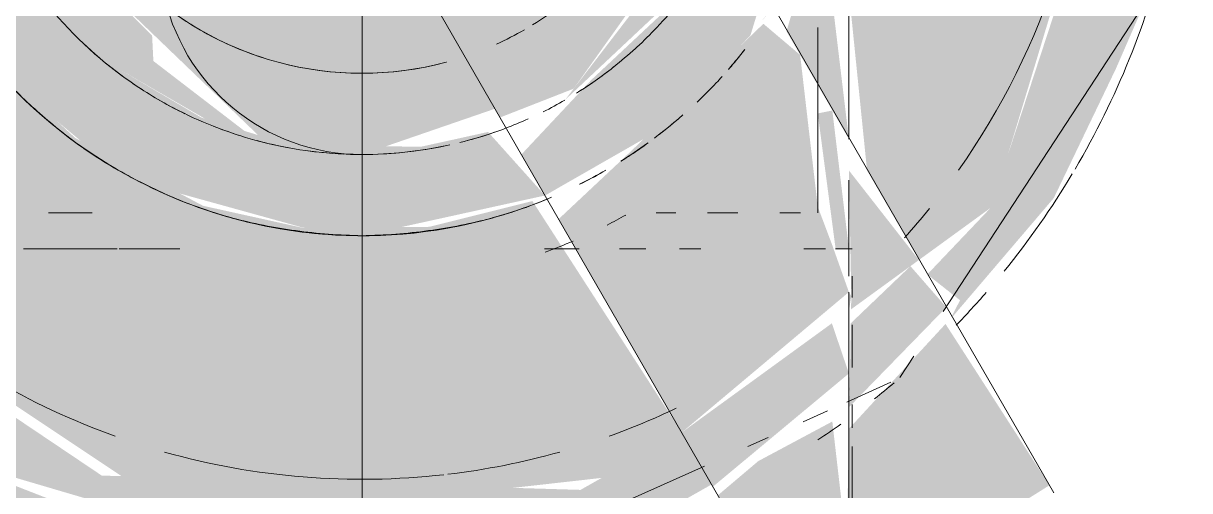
# Model space of a CAD drawing. Header units: metres. Extents: x 147 to 427, y -16 to 162.
# Drawn here: x 392.05714 to 392.09308, y 0.47715 to 0.49154 of the extents above; entities that cross this region are included whole.
import ezdxf

# ---------------------------------------------------------------- set-up
doc = ezdxf.new("R2010")
doc.units = ezdxf.units.M
for name, color, linetype, lineweight in [('P-PIPE', 7, 'Continuous', 5), ('P-PIPE-CNTR', 7, 'Continuous', 5), ('P-SANR-FIXT', 7, 'Continuous', 5)]:
    doc.layers.add(name, color=color, linetype=linetype, lineweight=lineweight)

# ---------------------------------------------------------------- blocks, each defined once
blk = doc.blocks.new('UT_Ducha higiênica - UT_Ducha higiênica-V226-HH')
at = {"layer": 'P-SANR-FIXT', "true_color": 0xf4f4f4, "transparency": 33554598}
h = blk.add_hatch(color=7, dxfattribs=at)
h.paths.add_polyline_path([(-161.1123883324497, 0.4862376477580795), (-161.1090163328223, 0.4881669754173187), (-161.1060615721355, 0.4911611652351657), (-161.1056487826075, 0.4924999999999974), (-161.1071231749721, 0.4939338100733721), (-161.1083744986362, 0.4922184664332072), (-161.1109534570127, 0.4898047899914225), (-161.1131171518564, 0.4874999999999942), (-161.1124746291445, 0.4863871180180418)])
h.paths.add_polyline_path([(-161.1305246291447, 0.4929999999999973), (-161.128681165545, 0.4935300401266964), (-161.1296351985211, 0.4956457656155595), (-161.1303833206808, 0.4989266556538753), (-161.1311459206392, 0.5019999999999996), (-161.132834233428, 0.5014461990487069), (-161.1327316261723, 0.497774421467172), (-161.1316689616426, 0.4940787784381638), (-161.1310150102015, 0.4929999999999973), (-161.1305286944349, 0.4929999999999973)])
h.paths.add_polyline_path([(-161.1101742308348, 0.5095972887326086), (-161.1093304730125, 0.5120740728286105), (-161.1124843955091, 0.5138021428639631), (-161.116123505511, 0.5147416168188307), (-161.1177870643015, 0.5144114743788429), (-161.1185907958059, 0.5124254627450057), (-161.116123505511, 0.5122497123253987), (-161.1127189321571, 0.5112164606619954), (-161.1101990260083, 0.5096163147384036)])
h = blk.add_hatch(color=7, dxfattribs=at)
h.paths.add_polyline_path([(-161.1180246291447, 0.4849999999999948), (-161.1123883324497, 0.4862376477580795), (-161.1141423434682, 0.4881939430680752), (-161.1162128958291, 0.4877385192159716), (-161.1202438679603, 0.4877921683328029), (-161.1229743766131, 0.4886361002195574), (-161.1255246291448, 0.490133841187706), (-161.1278907879571, 0.4924999999999974), (-161.128966510792, 0.4929999999999973), (-161.1309340738709, 0.4924999999999974), (-161.128849946692, 0.4897098323594553), (-161.1264954421815, 0.487754549986641), (-161.1241455880022, 0.4864384013989064), (-161.1198363624605, 0.485246234074022), (-161.1181102958535, 0.4850116430285483)])
h.paths.add_polyline_path([(-161.1053842982261, 0.4920438057782814), (-161.1042912164921, 0.4942938369561003), (-161.1032631483607, 0.4981882666842901), (-161.1033037784413, 0.5021203494174805), (-161.1043378783633, 0.5058188147663115), (-161.1060615721355, 0.50883883476483), (-161.1089242308348, 0.5117623522420813), (-161.1101742308348, 0.5095972887326086), (-161.1078417916487, 0.507087296304257), (-161.1063793817509, 0.5042705142441813), (-161.1057331255246, 0.501583687234829), (-161.1058117035649, 0.4978194532921444), (-161.1066607293643, 0.495050252531702), (-161.1065934059442, 0.494129327620626), (-161.1055806969418, 0.4923825628676594)])
h.paths.add_polyline_path([(-161.1302613241496, 0.5019999999999996), (-161.1296698765387, 0.5042705142441813), (-161.1278907879571, 0.5074999999999983), (-161.1255246291448, 0.5098661588123243), (-161.1222834056149, 0.5116501093390623), (-161.1193571324099, 0.5123245726170892), (-161.1186158661476, 0.5129759474718593), (-161.1180246291447, 0.515000000000001), (-161.1222834056149, 0.5143329398014874), (-161.1268634639096, 0.5119630570092683), (-161.129987686154, 0.50883883476483), (-161.1317580417974, 0.5057061630439345), (-161.1327454798482, 0.5019999999999996), (-161.1305246291447, 0.5019999999999996)])
at = {"layer": 'P-SANR-FIXT', "true_color": 0x7f7f7f, "transparency": 33554598}
h = blk.add_hatch(color=8, dxfattribs=at)
h.paths.add_polyline_path([(-161.1180246291447, 0.4875000000000029), (-161.1139305094306, 0.4889087766431101), (-161.1154026710742, 0.4925842512029213), (-161.1154246213233, 0.4931804128162534), (-161.1263284472944, 0.4929945072572295), (-161.1210188221294, 0.487894192984691), (-161.1185907958059, 0.4875745372549901)])
h.paths.add_polyline_path([(-161.1219646171398, 0.4931850850210843), (-161.1257694321439, 0.498664685702958), (-161.1245858537814, 0.4956457656155595), (-161.1225133533562, 0.4935300401266964)])
h.paths.add_polyline_path([(-161.1140768689421, 0.4931985468795022), (-161.1121882195221, 0.4947690293694935), (-161.1108647651837, 0.4967647619362152), (-161.1102113872324, 0.4998937575964359), (-161.1140336551343, 0.4932733953902783)])
h.paths.add_polyline_path([(-161.1201376506978, 0.4940030751975834), (-161.1143290450249, 0.4944070898541897), (-161.1112631483607, 0.5002826213526529), (-161.1145925369395, 0.5059969248024123), (-161.1217971633869, 0.5054596286239528), (-161.1247861099288, 0.4997173786476548), (-161.1212598672085, 0.4940030751975834)])
h.paths.add_polyline_path([(-161.107187070197, 0.4951533056728269), (-161.1059505563161, 0.4972250040119303), (-161.1063241294295, 0.5038822856765331), (-161.1097906672568, 0.5090893813139455), (-161.1106121244373, 0.50883883476483), (-161.1127189321571, 0.5058188147663115), (-161.1134238176033, 0.5056703350218528), (-161.1072502666972, 0.4952623097586433)])
h.paths.add_polyline_path([(-161.1258992101373, 0.4999999999999957), (-161.1193571324099, 0.5123245726170892), (-161.1224008865921, 0.5114153049803422), (-161.1246189016735, 0.5101347333760499), (-161.1244951052723, 0.50883883476483), (-161.1263284472944, 0.5070054927427489), (-161.1259521340789, 0.5064170115166785), (-161.1301840094578, 0.5025872633877307), (-161.1300987019733, 0.5019999999999996), (-161.1257611040645, 0.5014683261297063), (-161.1258757520285, 0.5004412273821695)])
h.paths.add_polyline_path([(-161.1214869552936, 0.5068195871837423), (-161.1154545380179, 0.5073994190409605), (-161.1180246291447, 0.5078543565477138), (-161.1215246291448, 0.5070359871875737), (-161.1215246291448, 0.5068195871837423)])
h = blk.add_hatch(color=8, dxfattribs=at)
h.paths.add_polyline_path([(-161.1137746291446, 0.4886387840678761), (-161.1115048239667, 0.4895262994064754), (-161.1073246716239, 0.4953906466284617), (-161.1101547503139, 0.4999248013085633), (-161.1108647651837, 0.4967647619362152), (-161.1121882195221, 0.4947690293694935), (-161.1145246291448, 0.4929695615268418), (-161.1156886863653, 0.4919540284226173), (-161.113800954626, 0.4886843811391725)])
h.paths.add_polyline_path([(-161.126324934877, 0.4929999999999973), (-161.1261697877249, 0.4937499999999452), (-161.127866108085, 0.494318019484659), (-161.1286133774692, 0.4934416969863349), (-161.1278725276624, 0.4929999999999973), (-161.1263339400371, 0.4929999999999973)])
h.paths.add_polyline_path([(-161.1292366717815, 0.4946836369557245), (-161.1285839400371, 0.4952499999999968), (-161.1295217998831, 0.4953719970856647), (-161.1292783832097, 0.4947843372514499)])
h.paths.add_polyline_path([(-161.1124843955091, 0.505595966142876), (-161.1106790946879, 0.5094573800050767), (-161.1189890979742, 0.5123294909852619), (-161.1215246291448, 0.5070359871875737), (-161.1193571324099, 0.5077610218951477), (-161.1155866443122, 0.5074472535264979), (-161.1127189321571, 0.5058188147663115)])
h = blk.add_hatch(color=8, dxfattribs=at)
h.paths.add_polyline_path([(-161.1117746291447, 0.4891746824526929), (-161.107971966068, 0.4927430570895183), (-161.1070336814836, 0.4948887341152876), (-161.1075648076781, 0.4946610286031531), (-161.1117709103726, 0.489179528850926)])
h.paths.add_polyline_path([(-161.1103368530111, 0.5093156188609407), (-161.1106049344077, 0.509927779207859), (-161.1137841086828, 0.5116576712252806), (-161.1168685081659, 0.5123477937856185), (-161.116123505511, 0.5117125288071749), (-161.1103636476831, 0.5093267175775085)])
h = blk.add_hatch(color=8, dxfattribs=at)
h.paths.add_polyline_path([(-161.1212598672085, 0.4879259271713592), (-161.1244561197668, 0.4903784980197549), (-161.1244951052723, 0.4911611652351657), (-161.1263339400371, 0.4929999999999973), (-161.1278358706882, 0.4924284304218431), (-161.1255246291448, 0.490133841187706), (-161.1227988675782, 0.4885634019969756), (-161.1215246291448, 0.4880355951561732)])
h.paths.add_polyline_path([(-161.1059505563161, 0.5032352380637806), (-161.1084431460983, 0.5078709966811211), (-161.1071993115974, 0.505398145657195), (-161.1060552117623, 0.5034165066139403)])
h.paths.add_polyline_path([(-161.1059505563161, 0.4967647619362239), (-161.1057631483607, 0.5018117333157274), (-161.1059505563161, 0.4989426508222601), (-161.1059505563161, 0.4972250040119303)])
h.paths.add_polyline_path([(-161.1300987019733, 0.5032352380638239), (-161.1268634639096, 0.5057177235426403), (-161.1259521340789, 0.5064170115166698), (-161.1263284472944, 0.5070054927427489), (-161.1242770435175, 0.5090568965196436), (-161.1246189016735, 0.5101347333760499), (-161.1273152927161, 0.5082499999999895), (-161.1296698765387, 0.5042705142441813), (-161.1299890339886, 0.5035000000000079)])
at = {"layer": 'P-SANR-FIXT', "true_color": 0xf4f4f4, "transparency": 33554598}
h = blk.add_hatch(color=7, dxfattribs=at)
h.paths.add_polyline_path([(-161.1030124774243, 0.4797304186956965), (-161.1000231085998, 0.4827965915734658), (-161.1011282642447, 0.4840622355585674), (-161.1029660283779, 0.4823051692629984), (-161.1030067932608, 0.4800455016583189)])
h.paths.add_polyline_path([(-161.1397501912711, 0.4929999999999973), (-161.1422986213126, 0.4999999999999957), (-161.1430671302369, 0.4995520433462421), (-161.1422373855541, 0.4929999999999973), (-161.1401571905913, 0.4929999999999973)])
h = blk.add_hatch(color=7, dxfattribs=at)
h.paths.add_polyline_path([(-161.1401571905913, 0.4883143914236217), (-161.1398435997931, 0.4870096189432288), (-161.1374385383467, 0.4837594145833278), (-161.137874457092, 0.4849938111970887), (-161.1400046008663, 0.4880924266504187)])
h.paths.add_polyline_path([(-161.1330381604822, 0.4798068932403084), (-161.1336591537661, 0.4831454549325366), (-161.1374410370098, 0.4858931539449849), (-161.1402008757782, 0.4929999999999973), (-161.1422373855541, 0.4929999999999973), (-161.1411613800256, 0.4901401091164366), (-161.1377972268367, 0.4851540632779244), (-161.1331246291448, 0.4798791902171656)])
h.paths.add_polyline_path([(-161.0998447001618, 0.4824888649014267), (-161.0967124513179, 0.4861579682227385), (-161.0947980780963, 0.4901401091167398), (-161.0940019009239, 0.4919667180878919), (-161.0940246291447, 0.4999999999999957), (-161.0986610084764, 0.4858548018016834), (-161.1006095656349, 0.4838081383016014), (-161.0996009182287, 0.483013177486607), (-161.099857943072, 0.4825117068517759)])
h = blk.add_hatch(color=7, dxfattribs=at)
h.paths.add_polyline_path([(-161.1029583169965, 0.4827326244058527), (-161.1008669521889, 0.4842520898802125), (-161.1030246291447, 0.4870096189432288), (-161.1029509463181, 0.483141193794052)])
h.paths.add_polyline_path([(-161.1326141894786, 0.4846000000000035), (-161.1321923606016, 0.4850488052844726), (-161.132064523711, 0.4858931539449849), (-161.132624708479, 0.4924999999999974), (-161.1330246291447, 0.4924999999999974), (-161.1327454798482, 0.4846000000000035)])
h.paths.add_polyline_path([(-161.1030246291447, 0.4879737454057292), (-161.1035357417504, 0.4922315589106475), (-161.1039846291447, 0.4896295953672998), (-161.1031920008503, 0.4882624354392446)])
h.paths.add_polyline_path([(-161.1374410370098, 0.4929999999999973), (-161.1330513650692, 0.4935300401266964), (-161.1342316261723, 0.497774421467172), (-161.1345246291447, 0.4999999999999957), (-161.1418649102958, 0.4995084359281524), (-161.1397501912711, 0.4929999999999973), (-161.138820956394, 0.4929999999999973)])
h = blk.add_hatch(color=7, dxfattribs=at)
h.paths.add_polyline_path([(-161.1330909412929, 0.4827326244058484), (-161.1331246291448, 0.4929999999999973), (-161.1395877314229, 0.4924999999999974), (-161.1374385383467, 0.485891338560011), (-161.1331246291448, 0.4827571000629092)])
h.paths.add_polyline_path([(-161.1008669521889, 0.4842520898802125), (-161.0986082212797, 0.4858931539449849), (-161.0943483825113, 0.4999999999999957), (-161.1015246291447, 0.4999999999999957), (-161.1027496602125, 0.494129327620626), (-161.1030246291447, 0.4924999999999974), (-161.1024656646096, 0.4870096189432288), (-161.1016182130411, 0.4855478974357256)])
h = blk.add_hatch(color=7, dxfattribs=at)
h.paths.add_polyline_path([(-161.1139305094306, 0.4771746436089262), (-161.1100019893131, 0.4776150969145389), (-161.1081760332992, 0.4789417316129335), (-161.1127763692785, 0.4860666225593216), (-161.1159484971241, 0.4852733279658398), (-161.1198363624605, 0.4852385192159765), (-161.1229271119589, 0.4859214881871829), (-161.1268634639095, 0.4880077625104176), (-161.1293806300259, 0.4903354624166654), (-161.1322030616617, 0.4929999999999973), (-161.1326101091218, 0.4924647540338287), (-161.1320624397677, 0.4897109239038588), (-161.1326141894786, 0.4846000000000035), (-161.1330246291447, 0.4846000000000035), (-161.1324995566844, 0.482302958337316), (-161.1248034756622, 0.4771746436089262), (-161.1139637900086, 0.4771746436089262)])
h.paths.add_polyline_path([(-161.1030246291447, 0.4826844458100605), (-161.1029509463181, 0.483141193794052), (-161.1030246291447, 0.4832645150172863)])
h.paths.add_polyline_path([(-161.1105184856834, 0.4870143329869528), (-161.1090023655035, 0.4881448272080701), (-161.1105144676342, 0.4870174161445135)])
h.paths.add_polyline_path([(-161.1053717021436, 0.4920220795047184), (-161.1057303818706, 0.4915927807916347), (-161.1054193745081, 0.4919332606909567)])
h.paths.add_polyline_path([(-161.1039846414417, 0.4896296165777171), (-161.1034245498105, 0.4924999999999974), (-161.1030246291447, 0.4942938369561003), (-161.1035357417504, 0.4961177143234626), (-161.1049476455477, 0.4912906481525375), (-161.1040043871365, 0.4896636748151739)])
h.paths.add_polyline_path([(-161.1330246291447, 0.4934654938951799), (-161.1331246291448, 0.4999999999999957), (-161.1344917160203, 0.4997500000000001), (-161.1331246291448, 0.4937069152516068), (-161.1330513650692, 0.4935300401266964)])
h = blk.add_hatch(color=7, dxfattribs=at)
h.paths.add_polyline_path([(-161.1081760332992, 0.4789417316129335), (-161.1030246291447, 0.4832645150172863), (-161.1035357417504, 0.4847037735849049), (-161.1039846414417, 0.4858931539449849), (-161.1045273811538, 0.4905657577561881), (-161.1056600314431, 0.4915245114150421), (-161.1097746291447, 0.4875677638551714), (-161.1119688671838, 0.4855111126056631), (-161.1089521172219, 0.48028594839801)])
h.paths.add_polyline_path([(-161.1327974694565, 0.4929999999999973), (-161.1315092895877, 0.4935716896079563), (-161.132638913872, 0.4967647619362239), (-161.1330246291447, 0.4960918324188586), (-161.1328318152602, 0.4929999999999973)])
for points in [[(-161.1033037784413, 0.4846000000000035), (-161.1030246291447, 0.4846000000000035), (-161.1035357417504, 0.4888553347687252), (-161.1039846291447, 0.4887656949150743), (-161.1034350688109, 0.4846000000000035), (-161.1033652415955, 0.4846000000000035)], [(-161.1072134258872, 0.4772744466677168), (-161.1030246291447, 0.4807583087691575), (-161.1035497016051, 0.4823029583373203), (-161.1081760332992, 0.4789417316129335), (-161.1072526881115, 0.477342450835089)], [(-161.1031269900004, 0.4733827895496499), (-161.0968452422681, 0.4773152688201159), (-161.1000481282589, 0.4822836197703098), (-161.1030246291447, 0.4790568279221618), (-161.1031210649519, 0.4737112251848121)], [(-161.1329514431086, 0.4749999999999884), (-161.1242746291447, 0.4755738982051581), (-161.1288906723257, 0.4773706394812967), (-161.1330246291447, 0.4797955796064517), (-161.1329906741405, 0.4771746436089262)], [(-161.1033652415955, 0.4749999999999884), (-161.1030902641248, 0.4754185680363424), (-161.1035357417504, 0.479279729871558), (-161.1058149970072, 0.4780619446702934), (-161.1070604925133, 0.4770095582940566), (-161.105246444825, 0.4749999999999884), (-161.1034391491678, 0.4749999999999884)]]:
    blk.add_hatch(color=7, dxfattribs=at).paths.add_polyline_path(points)
h = blk.add_hatch(color=7, dxfattribs=at)
h.paths.add_polyline_path([(-161.1164136792279, 0.4749740595237684), (-161.1088714882713, 0.4764272154425627), (-161.1072526881115, 0.477342450835089), (-161.1081760332992, 0.4789417316129335), (-161.111293929967, 0.4771746436089262), (-161.1260472689764, 0.4776150969145345), (-161.1330246291447, 0.4823051692637911), (-161.1325135165391, 0.4793682352357503), (-161.1300987019733, 0.477958733278923), (-161.1199810448064, 0.4749787176453665), (-161.1179998268243, 0.4749761306511052)])
h.paths.add_polyline_path([(-161.1030246291447, 0.4797199523896323), (-161.1030000100699, 0.4804215056030272), (-161.1030246291447, 0.4800248858368381)])
at = {"layer": 'P-SANR-FIXT'}
for p, q in [((-161.0967124513179, 0.4770862251849087), (-161.1101590499618, 0.5003764172242402)), ((-161.1030246291447, 0.4879737454057336), (-161.1030246291447, 0.4999999999999957)), ((-161.1159484971241, 0.4924040338572285), (-161.1045066799519, 0.4725862251847842))]:
    blk.add_line(p, q, dxfattribs=at)
at = {"layer": 'P-SANR-FIXT', "color": 254, "true_color": 0xd5d5d5}
for p, q in [((-161.1154364386937, 0.49034074173711), (-161.1154240502863, 0.4903440697185216)), ((-161.1044362781586, 0.4792735556438139), (-161.1036831292189, 0.4796116786234619)), ((-161.1061414681913, 0.478508017907127), (-161.1055112109361, 0.4787909691931165))]:
    blk.add_line(p, q, dxfattribs=at)
at = {"layer": 'P-SANR-FIXT', "color": 254, "true_color": 0xe0e0e0}
blk.add_line((-161.1154240502863, 0.4903440697185217), (-161.1154364386937, 0.49034074173711), dxfattribs=at)
at = {"layer": 'P-SANR-FIXT', "color": 253, "true_color": 0x9e9e9e}
for p, q in [((-161.1030246291447, 0.4837539298559339), (-161.1030246291447, 0.4867053765620475)), ((-161.1030246291447, 0.4767590584327659), (-161.1030246291447, 0.4832645150172863)), ((-161.1014512819504, 0.4806312406241776), (-161.1010210326432, 0.4812887212526224)), ((-161.1030862104043, 0.4798796627598713), (-161.1017281586018, 0.4804893542800053)), ((-161.1101864682179, 0.4766920325295465), (-161.107476874127, 0.4779084931514825))]:
    blk.add_line(p, q, dxfattribs=at)
at = {"layer": 'P-SANR-FIXT', "flags": 128}
blk.add_lwpolyline([(-161.1001191858937, 0.4826668681960964), (-161.0936244986026, 0.4925916513630595), (-161.0925246291447, 0.4999999999999957)], dxfattribs=at)
at = {"layer": 'P-SANR-FIXT', "color": 253, "true_color": 0x9e9e9e}
for centre, radius, start, end in [((-161.1180246291447, 0.5), 0.02249999999998542, 324.7467920398147, 1.399444059843948e-13), ((-161.1180246291447, 0.5), 0.02249999999998542, 324.7467920398147, 1.399444059843948e-13), ((-161.1180246291447, 0.5), 0.02549999999999089, 329.4878462569749, 346.4373503192862), ((-161.1180246291447, 0.5000000000000007), 0.01000000000001857, 225.000000000058, 284.9999999998635), ((-161.1180246291447, 0.5), 0.01249999999999809, 224.9999999999537, 237.3749999998887), ((-161.1180246291447, 0.5), 0.01499999999999301, 318.8013847789838, 321.8504674212776), ((-161.1180246291447, 0.5), 0.01249999999996865, 239.99999999996, 252.3749999999314), ((-161.1180246291447, 0.5), 0.01499999999996542, 307.2826988755001, 311.1856031173741), ((-161.1180246291447, 0.5), 0.01250000000000364, 284.9999999998645, 290.8707780943269), ((-161.1180246291447, 0.5), 0.012500000000011, 255.0000000000174, 267.3749999999067), ((-161.1180246291447, 0.5), 0.01249999999998863, 269.9999999999996, 282.0547905758754), ((-161.1180246291447, 0.5), 0.01499999999997268, 302.0936002104324, 305.8898077391086), ((-161.1180246291447, 0.5), 0.01499999999997321, 296.5698654958953, 299.6542506594012), ((-161.1180246291447, 0.5), 0.02549999999995971, 320.8717395061781, 329.0879009985788), ((-161.1180246291447, 0.5), 0.02249999999999984, 317.9743137248973, 321.0038558465843), ((-161.1180246291447, 0.5), 0.02249999999999984, 317.9743137248973, 321.0038558465843), ((-161.1180246291447, 0.5), 0.02549999999998096, 315.8872764102956, 318.9452507125972)]:
    blk.add_arc(centre, radius, start, end, dxfattribs=at)
at = {"layer": 'P-SANR-FIXT'}
blk.add_arc((-161.1180246291447, 0.5), 0.01500000000002118, 207.2994541391567, 292.457094924072, dxfattribs=at)
at = {"layer": 'P-SANR-FIXT', "color": 9, "true_color": 0xc5c5c5}
blk.add_arc((-161.1180246291447, 0.5000000000000007), 0.009999999999979282, 224.9999999999444, 239.9999999997914, dxfattribs=at)
at = {"layer": 'P-SANR-FIXT', "color": 254, "true_color": 0xd5d5d5}
for centre, radius, start, end in [((-161.1180246291447, 0.5000000000000007), 0.01000000000000235, 301.6736529004888, 308.4374999999591), ((-161.1180246291447, 0.5), 0.01249999999997246, 315.9185713259383, 321.1261221405375), ((-161.1180246291447, 0.5000000000000007), 0.0100000000000105, 294.4722572898758, 299.999999999921), ((-161.1180246291447, 0.5), 0.01250000000000361, 308.2888236493941, 312.3749999999761), ((-161.1180246291447, 0.5), 0.0149999999999824, 318.8013847790041, 321.8504674212974), ((-161.1180246291447, 0.5), 0.01249999999998224, 301.9256212864979, 307.2075802552687), ((-161.1180246291447, 0.5), 0.01500000000001659, 226.3789540936438, 239.9348695129756), ((-161.1180246291447, 0.5), 0.01500000000000001, 239.9999999999283, 254.4979362410292), ((-161.1180246291447, 0.5), 0.01500000000001015, 285.502063759073, 292.4570949240876), ((-161.1180246291447, 0.5), 0.01500000000001025, 254.9999999999517, 284.9999999999422), ((-161.1180246291447, 0.5), 0.02249999999999656, 228.7919750861711, 250.2348490468144), ((-161.1180246291447, 0.5), 0.02249999999999656, 228.7919750861711, 250.2348490468144), ((-161.1180246291447, 0.5), 0.02549999999999279, 308.2587396799068, 310.0036325067086), ((-161.1180246291447, 0.5), 0.02249999999999798, 289.7651509531838, 295.4802495557501), ((-161.1180246291447, 0.5), 0.02249999999999798, 289.7651509531838, 295.4802495557501), ((-161.1180246291447, 0.5), 0.02249999999996841, 254.3002147251278, 276.4311956551207), ((-161.1180246291447, 0.5), 0.02249999999996841, 254.3002147251278, 276.4311956551207), ((-161.1180246291447, 0.5), 0.0225000000000022, 276.7310416418289, 285.6997852749175), ((-161.1180246291447, 0.5), 0.0225000000000022, 276.7310416418289, 285.6997852749175)]:
    blk.add_arc(centre, radius, start, end, dxfattribs=at)
at = {"layer": 'P-SANR-FIXT', "color": 254, "true_color": 0xcecece}
for radius, start, end in [(0.009999999999995552, 301.6736529005065, 308.4374999999785), (0.0100000000000143, 294.4722572898677, 299.9999999999119)]:
    blk.add_arc((-161.1180246291447, 0.5000000000000007), radius, start, end, dxfattribs=at)
at = {"layer": 'P-SANR-FIXT', "color": 253, "true_color": 0x9d9d9d}
for radius, start, end in [(0.01249999999999275, 315.9185713258919, 321.1261221404924), (0.01250000000000854, 308.2888236493832, 312.3749999999648), (0.01250000000001069, 301.9256212864395, 307.2075802552061)]:
    blk.add_arc((-161.1180246291447, 0.5), radius, start, end, dxfattribs=at)
at = {"layer": 'P-SANR-FIXT', "color": 9, "true_color": 0xbbbbbb}
for centre, radius, start, end in [((-161.1180246291447, 0.5000000000000007), 0.009999999999991821, 239.9999999998608, 252.318619043021), ((-161.1180246291447, 0.5000000000000007), 0.009999999999976928, 255.0000000000662, 284.9999999999233), ((-161.1180246291447, 0.5), 0.0125000000000143, 255.0000000000213, 267.3749999999073)]:
    blk.add_arc(centre, radius, start, end, dxfattribs=at)
at = {"layer": 'P-SANR-FIXT', "color": 252, "true_color": 0x898989}
for radius, start, end in [(0.01250000000001931, 225.0000000000026, 237.374999999933), (0.01250000000002666, 240.0000000000754, 252.3750000000083), (0.0125000000000168, 284.9999999998495, 290.8707780943068), (0.01250000000002749, 269.9999999999996, 282.054790575839)]:
    blk.add_arc((-161.1180246291447, 0.5), radius, start, end, dxfattribs=at)
at = {"layer": 'P-SANR-FIXT', "color": 254, "true_color": 0xe9e9e9}
for radius, start, end in [(0.01499999999998848, 307.2826988754577, 311.1856031173305), (0.01499999999999048, 302.0936002104019, 305.8898077390765), (0.01500000000003168, 296.5698654958074, 299.6542506593074), (0.02549999999997725, 303.4176731119812, 305.3497922605216)]:
    blk.add_arc((-161.1180246291447, 0.5), radius, start, end, dxfattribs=at)
at = {"layer": 'P-SANR-FIXT'}
blk.add_open_spline([(-161.1255381181103, 0.4870174161445041), (-161.1258025126855, 0.4871678795928431), (-161.126315406162, 0.4874812016205357), (-161.1270389808804, 0.4879984241793218), (-161.1277175005255, 0.4885466817882834), (-161.1283531520833, 0.4891118411882339), (-161.1289437318544, 0.4896977428797219), (-161.1296700079964, 0.4905189077894745), (-161.1301522933813, 0.4911593026258366), (-161.1304471355417, 0.4915927807916095)], degree=3, knots=[0.2857142857142857, 0.2857142857142857, 0.2857142857142857, 0.2857142857142857, 0.3214285714285714, 0.3571428571428571, 0.3928571428571428, 0.4285714285714285, 0.4642857142857143, 0.5, 0.5714285714285714, 0.5714285714285714, 0.5714285714285714, 0.5714285714285714], dxfattribs=at)
at = {"layer": 'P-SANR-FIXT', "color": 253, "true_color": 0x9e9e9e}
for points in [[(-161.1304471355417, 0.4915927807916096), (-161.1302996391148, 0.4913762496804138), (-161.1299910454885, 0.4909471794049187), (-161.1294885692104, 0.4903132570480305), (-161.1289436969541, 0.4896978392112094), (-161.1283531614347, 0.4891118153762895), (-161.1277174980197, 0.488546688704573), (-161.1270389815518, 0.4879984223261074), (-161.126315405982, 0.4874812021171028), (-161.1258025126576, 0.4871678796696622), (-161.1255381181103, 0.487017416144504)], [(-161.1220280030381, 0.4855441016373893), (-161.1223442074785, 0.4856290865499014), (-161.1229668262895, 0.4858216135624387), (-161.1238676498041, 0.4861754627955352), (-161.1247290387108, 0.4865784209305017), (-161.1252737235351, 0.4868669526961651), (-161.1255381181103, 0.4870174161445041)], [(-161.11218818092, 0.486183647612525), (-161.1124818829882, 0.4860575130456653), (-161.1130824320009, 0.4858216135650081), (-161.1137050508111, 0.4856290865503067), (-161.1140212552514, 0.4855441016373974)]]:
    blk.add_open_spline(points, degree=3, dxfattribs=at)
at = {"layer": 'P-SANR-FIXT', "color": 254, "true_color": 0xd5d5d5}
for points, knots in [([(-161.1067241110381, 0.4901330438323643), (-161.1066713768386, 0.4901938670509814), (-161.1065014969434, 0.4903931050798951), (-161.10633802925, 0.4905948620170663), (-161.1062277494015, 0.4907357772281027)], [0.4894658483278405, 0.4894658483278405, 0.4894658483278405, 0.4894658483278405, 0.5, 0.523805741958054, 0.523805741958054, 0.523805741958054, 0.523805741958054]), ([(-161.1077036181707, 0.4891152982368442), (-161.1074992462825, 0.4893071417520845), (-161.1072391182018, 0.4895652093153665), (-161.1069923395464, 0.489831999041452), (-161.1069330843609, 0.4898973280238695)], [0.4285714285714285, 0.4285714285714285, 0.4285714285714285, 0.4285714285714285, 0.4642857142857143, 0.4757638099342733, 0.4757638099342733, 0.4757638099342733, 0.4757638099342733]), ([(-161.109017786588, 0.4880035966877019), (-161.1087841041941, 0.4881811767156604), (-161.1084882035682, 0.4884202704114537), (-161.10820453198, 0.4886641857041646), (-161.108138376098, 0.4887219495382814)], [0.3571428571428571, 0.3571428571428571, 0.3571428571428571, 0.3571428571428571, 0.3928571428571428, 0.4038675742709961, 0.4038675742709961, 0.4038675742709961, 0.4038675742709961]), ([(-161.1100396277467, 0.4872978658564071), (-161.1099390441596, 0.4873604447989674), (-161.1096548741126, 0.4875426032970216), (-161.1093804165781, 0.4877347871293956), (-161.1092059990909, 0.4878629353936942)], [0.3073350982686837, 0.3073350982686837, 0.3073350982686837, 0.3073350982686837, 0.3214285714285714, 0.3476359570313575, 0.3476359570313575, 0.3476359570313575, 0.3476359570313575]), ([(-161.1220280030381, 0.4855441016373894), (-161.1217117985978, 0.4854591167244807), (-161.1210695996468, 0.4853117040875461), (-161.1197472821185, 0.4850909462853504), (-161.1187196632116, 0.4850132492004212), (-161.1180246291447, 0.485)], [0.8571428571428571, 0.8571428571428571, 0.8571428571428571, 0.8571428571428571, 0.8928571428571428, 0.9285714285714286, 1, 1, 1, 1]), ([(-161.1180246291447, 0.485), (-161.1173295950778, 0.4850132492004227), (-161.116301976171, 0.4850909462854621), (-161.1149796586426, 0.4853117040873721), (-161.1143374596918, 0.4854591167248846), (-161.1140212552514, 0.4855441016373974)], [0, 0, 0, 0, 0.07142857142857142, 0.1071428571428571, 0.1428571428571428, 0.1428571428571428, 0.1428571428571428, 0.1428571428571428])]:
    blk.add_open_spline(points, degree=3, knots=knots, dxfattribs=at)
at = {"layer": 'P-SANR-FIXT', "color": 253, "true_color": 0x9e9e9e}
for points, knots in [([(-161.1062279739797, 0.4907363971075712), (-161.1063381873705, 0.4905952984603651), (-161.10650149928, 0.490393111529472), (-161.106671343809, 0.4901937758829212), (-161.1067240742533, 0.4901329422989836)], [0.4761942580419459, 0.4761942580419459, 0.4761942580419459, 0.4761942580419459, 0.5, 0.5105341516721594, 0.5105341516721594, 0.5105341516721594, 0.5105341516721594]), ([(-161.1069330596013, 0.4898972596822795), (-161.1069923229899, 0.4898319533422983), (-161.1072391430922, 0.4895652780174672), (-161.1074992516816, 0.4893071566546174), (-161.1077036181707, 0.4891152982368441)], [0.5242361900657266, 0.5242361900657266, 0.5242361900657266, 0.5242361900657266, 0.5357142857142857, 0.5714285714285714, 0.5714285714285714, 0.5714285714285714, 0.5714285714285714]), ([(-161.108138374393, 0.4887219448320625), (-161.1082045308498, 0.4886641825847171), (-161.1084882053414, 0.4884202753057649), (-161.1087841045817, 0.488181177785614), (-161.109017786588, 0.4880035966877018)], [0.5961324257290038, 0.5961324257290038, 0.5961324257290038, 0.5961324257290038, 0.6071428571428571, 0.6428571428571428, 0.6428571428571428, 0.6428571428571428, 0.6428571428571428]), ([(-161.109205998908, 0.4878629348888788), (-161.1093804163288, 0.4877347864412528), (-161.1096548741295, 0.4875426033435706), (-161.1099390442136, 0.4873604449479087), (-161.1100396277996, 0.4872978660025197)], [0.6523640429686424, 0.6523640429686424, 0.6523640429686424, 0.6523640429686424, 0.6785714285714286, 0.6926649017313161, 0.6926649017313161, 0.6926649017313161, 0.6926649017313161]), ([(-161.1180246291447, 0.485), (-161.1187196632116, 0.4850132492004211), (-161.1197472821185, 0.4850909462854584), (-161.1210695996469, 0.4853117040873657), (-161.1217117985976, 0.4854591167248771), (-161.1220280030381, 0.4855441016373893)], [0, 0, 0, 0, 0.07142857142857142, 0.1071428571428571, 0.1428571428571428, 0.1428571428571428, 0.1428571428571428, 0.1428571428571428]), ([(-161.1140212552514, 0.4855441016373974), (-161.1143374596917, 0.4854591167244881), (-161.1149796586426, 0.4853117040875523), (-161.116301976171, 0.485090946285354), (-161.1173295950778, 0.4850132492004227), (-161.1180246291447, 0.485)], [0.8571428571428571, 0.8571428571428571, 0.8571428571428571, 0.8571428571428571, 0.8928571428571428, 0.9285714285714286, 1, 1, 1, 1])]:
    blk.add_open_spline(points, degree=3, knots=knots, dxfattribs=at)
at = {"layer": 'P-SANR-FIXT', "color": 254, "true_color": 0xd5d5d5}
for points in [[(-161.1255381181103, 0.487017416144504), (-161.1252737235629, 0.4868669526193458), (-161.1247290386979, 0.4865784209661536), (-161.1238676498076, 0.4861754627859823), (-161.1229668262885, 0.4858216135649983), (-161.1223442074784, 0.4856290865502981), (-161.1220280030381, 0.4855441016373894)], [(-161.1105111401792, 0.4870174161445187), (-161.1107755347266, 0.4868669526193599), (-161.1110478771591, 0.4867226867927633), (-161.1113276131904, 0.4865833941827695)], [(-161.1140212552514, 0.4855441016373974), (-161.1137050508109, 0.4856290865499101), (-161.113082432, 0.4858216135624486), (-161.1124818829902, 0.4860575130511807), (-161.11218818092, 0.486183647612525)]]:
    blk.add_open_spline(points, degree=3, dxfattribs=at)
at = {"layer": 'P-SANR-FIXT', "color": 254, "true_color": 0xe9e9e9}
blk.add_open_spline([(-161.1113276131904, 0.4865833941827695), (-161.1110478771665, 0.486722686813347), (-161.1107755347544, 0.4868669526961792), (-161.1105111401792, 0.4870174161445187)], degree=3, dxfattribs=at)
blk = doc.blocks.new('Joelho 45_90 - Agua Fria_Soldavel - MEP - Tigre - Standard-V245-HH')
at = {"layer": 'P-PIPE', "color": 7, "true_color": 0xf0f0f0}
for p, q in [((-161.1039846291447, 0.4898000274977375), (-161.1039846291447, 0.4892489089586304)), ((-161.1039846291447, 0.4892489089586304), (-161.1039846291447, 0.4886921129222498)), ((-161.1034391491678, 0.484600000000001), (-161.1029246291448, 0.484600000000001)), ((-161.1029246291448, 0.4846000000000009), (-161.1034391491678, 0.4846000000000009))]:
    blk.add_line(p, q, dxfattribs=at)
at = {"layer": 'P-PIPE', "color": 254, "true_color": 0xe9e9e9}
for p, q in [((-161.1039846291447, 0.4886921129222498), (-161.1039846291447, 0.488130530143475)), ((-161.1039846291447, 0.488130530143475), (-161.1039846291447, 0.4875650590349571)), ((-161.1083588053488, 0.4857000000000002), (-161.1089629118661, 0.4857000000000002)), ((-161.1089629118661, 0.4857000000000009), (-161.1083588053488, 0.4857000000000009)), ((-161.1064460224239, 0.4857000000000002), (-161.1073840232387, 0.4857000000000002)), ((-161.1073840232387, 0.4857000000000009), (-161.1064460224239, 0.4857000000000009)), ((-161.1045203360389, 0.4857000000000002), (-161.1051488720123, 0.4857000000000002)), ((-161.1051488720123, 0.4857000000000009), (-161.1045203360389, 0.4857000000000009)), ((-161.1100919029142, 0.484600000000001), (-161.1092839943809, 0.484600000000001)), ((-161.1092839943809, 0.4846000000000009), (-161.1100919029142, 0.4846000000000009)), ((-161.1082470908005, 0.484600000000001), (-161.1075867413925, 0.484600000000001)), ((-161.1075867413925, 0.4846000000000009), (-161.1082470908005, 0.4846000000000009)), ((-161.1044153155852, 0.484600000000001), (-161.1037482708594, 0.484600000000001)), ((-161.1037482708594, 0.4846000000000009), (-161.1044153155852, 0.4846000000000009))]:
    blk.add_line(p, q, dxfattribs=at)
at = {"layer": 'P-PIPE', "color": 254, "true_color": 0xd5d5d5}
for p, q in [((-161.1263453881396, 0.4857000000000015), (-161.1276904529407, 0.4857000000000015)), ((-161.1276904529407, 0.4857000000000009), (-161.1263453881396, 0.4857000000000009)), ((-161.128462516897, 0.4846000000000009), (-161.1255746291448, 0.4846000000000009)), ((-161.1255746291448, 0.4846000000000009), (-161.128462516897, 0.4846000000000009)), ((-161.1255082765223, 0.4846000000000009), (-161.123642047341, 0.4846000000000009)), ((-161.123642047341, 0.4846000000000009), (-161.1255082765223, 0.4846000000000009)), ((-161.1124072109485, 0.484600000000001), (-161.1113341523265, 0.484600000000001)), ((-161.1113341523265, 0.4846000000000009), (-161.1124072109485, 0.4846000000000009)), ((-161.1029246291447, 0.4830971473566318), (-161.1029246291447, 0.4837539298559345)), ((-161.1029246291447, 0.4809452114435397), (-161.1029246291447, 0.4822557409435982))]:
    blk.add_line(p, q, dxfattribs=at)
at = {"layer": 'P-PIPE', "color": 253, "true_color": 0x9e9e9e}
for p, q in [((-161.1029246291447, 0.4790867553897349), (-161.1029246291447, 0.4798060826304532)), ((-161.1029246291447, 0.476580933616582), (-161.1029246291447, 0.4785072598089815))]:
    blk.add_line(p, q, dxfattribs=at)
at = {"layer": 'P-PIPE', "color": 254, "true_color": 0xd5d5d5, "flags": 128}
blk.add_lwpolyline([(-161.1039846291447, 0.4914105552705102), (-161.1039846291447, 0.490881715889019), (-161.1039846291447, 0.4903445868674738), (-161.1039846291447, 0.4898000274977375)], dxfattribs=at)
at = {"layer": 'P-PIPE', "color": 254, "true_color": 0xe9e9e9, "flags": 128}
for points in [[(-161.1039846291447, 0.4875650590349571), (-161.1039846291447, 0.4869966042298433), (-161.1039846291447, 0.4864260751345544)], [(-161.1039846291447, 0.4864260751345544), (-161.1039846291447, 0.4858543844739359), (-161.1039846291447, 0.485700000000004)]]:
    blk.add_lwpolyline(points, dxfattribs=at)
at = {"layer": 'P-PIPE', "color": 253, "true_color": 0x9d9d9d}
for radius, start, end in [(0.01249999999999275, 315.918571325842, 321.1261221404387), (0.01249999999998806, 301.9256212864694, 307.2075802552313)]:
    blk.add_arc((-161.1180246291447, 0.5000000000000009), radius, start, end, dxfattribs=at)
at = {"layer": 'P-PIPE', "color": 252, "true_color": 0x898989}
for radius, start, end in [(0.01249999999998005, 225.0000000000047, 237.3749999999431), (0.01249999999999957, 240.0000000000215, 252.3749999999657), (0.01249999999999024, 285.0000000000056, 290.8707780943375), (0.01249999999999969, 269.9999999999996, 282.054790575862)]:
    blk.add_arc((-161.1180246291447, 0.5000000000000009), radius, start, end, dxfattribs=at)
at = {"layer": 'P-PIPE', "color": 9, "true_color": 0xbbbbbb}
blk.add_arc((-161.1180246291447, 0.5000000000000009), 0.01249999999998591, 254.9999999999888, 267.3749999999012, dxfattribs=at)
at = {"layer": 'P-PIPE', "color": 254, "true_color": 0xe9e9e9}
blk.add_arc((-161.1180246291447, 0.4999999999999895), 0.01649999999998397, 297.217022965029, 299.4854445597545, dxfattribs=at)
at = {"layer": 'P-PIPE', "color": 254, "true_color": 0xd5d5d5}
blk.add_arc((-161.1180246291447, 0.4999999999999895), 0.01649999999997838, 290.0000000000556, 293.2197296790445, dxfattribs=at)

msp = doc.modelspace()

# ---------------------------------------------------------------- linework, layer by layer
at = {"layer": 'P-PIPE', "color": 9, "true_color": 0xc5cbc5}
msp.add_arc((392.0675752783337, 0.4937500000000007), 0.006249999999936624, 190.8000000000852, 269.9999999999996, dxfattribs=at)
at = {"layer": 'P-PIPE', "color": 252, "true_color": 0x899989}
for radius, start, end in [(0.0125000000000127, 219.5187280500834, 235.9110991551916), (0.0125000000000032, 236.5096888957473, 244.0889008453169)]:
    msp.add_arc((392.0675752783337, 0.5000000000000007), radius, start, end, dxfattribs=at)
at = {"layer": 'P-PIPE', "color": 254, "true_color": 0xced4ce}
for radius, start, end in [(0.01250000000000929, 312.1627951022082, 316.076951545979), (0.0125000000000439, 302.2511677161597, 308.6627569320038), (0.01250000000002795, 296.5096888955719, 299.9999999999835), (0.012500000000059, 290.6899989659821, 294.14846866672)]:
    msp.add_arc((392.0675752783337, 0.5000000000000007), radius, start, end, dxfattribs=at)
at = {"layer": 'P-PIPE', "color": 9, "true_color": 0xbbcbbb}
for radius, start, end in [(0.0125000000000396, 248.476831943472, 259.5240544136839), (0.0125000000000181, 283.9230484539849, 289.0538993799697), (0.01250000000002136, 261.9615242269905, 282.4800375430435)]:
    msp.add_arc((392.0675752783337, 0.5000000000000007), radius, start, end, dxfattribs=at)
at = {"layer": 'P-PIPE-CNTR'}
msp.add_line((392.0675752783338, 0.4749999999999712), (392.0675752783338, 0.5249999999999712), dxfattribs=at)

# ---------------------------------------------------------------- block references
at = {"layer": 'P-PIPE', "color": 252, "true_color": 0x898989}
msp.add_blockref('Joelho 45_90 - Agua Fria_Soldavel - MEP - Tigre - Standard-V245-HH', (553.1855999074785, 0), dxfattribs=at)
at = {"layer": 'P-SANR-FIXT', "color": 252, "true_color": 0x898989}
msp.add_blockref('UT_Ducha higiênica - UT_Ducha higiênica-V226-HH', (553.1855999074785, 0), dxfattribs=at)

doc.saveas('drawing.dxf')
